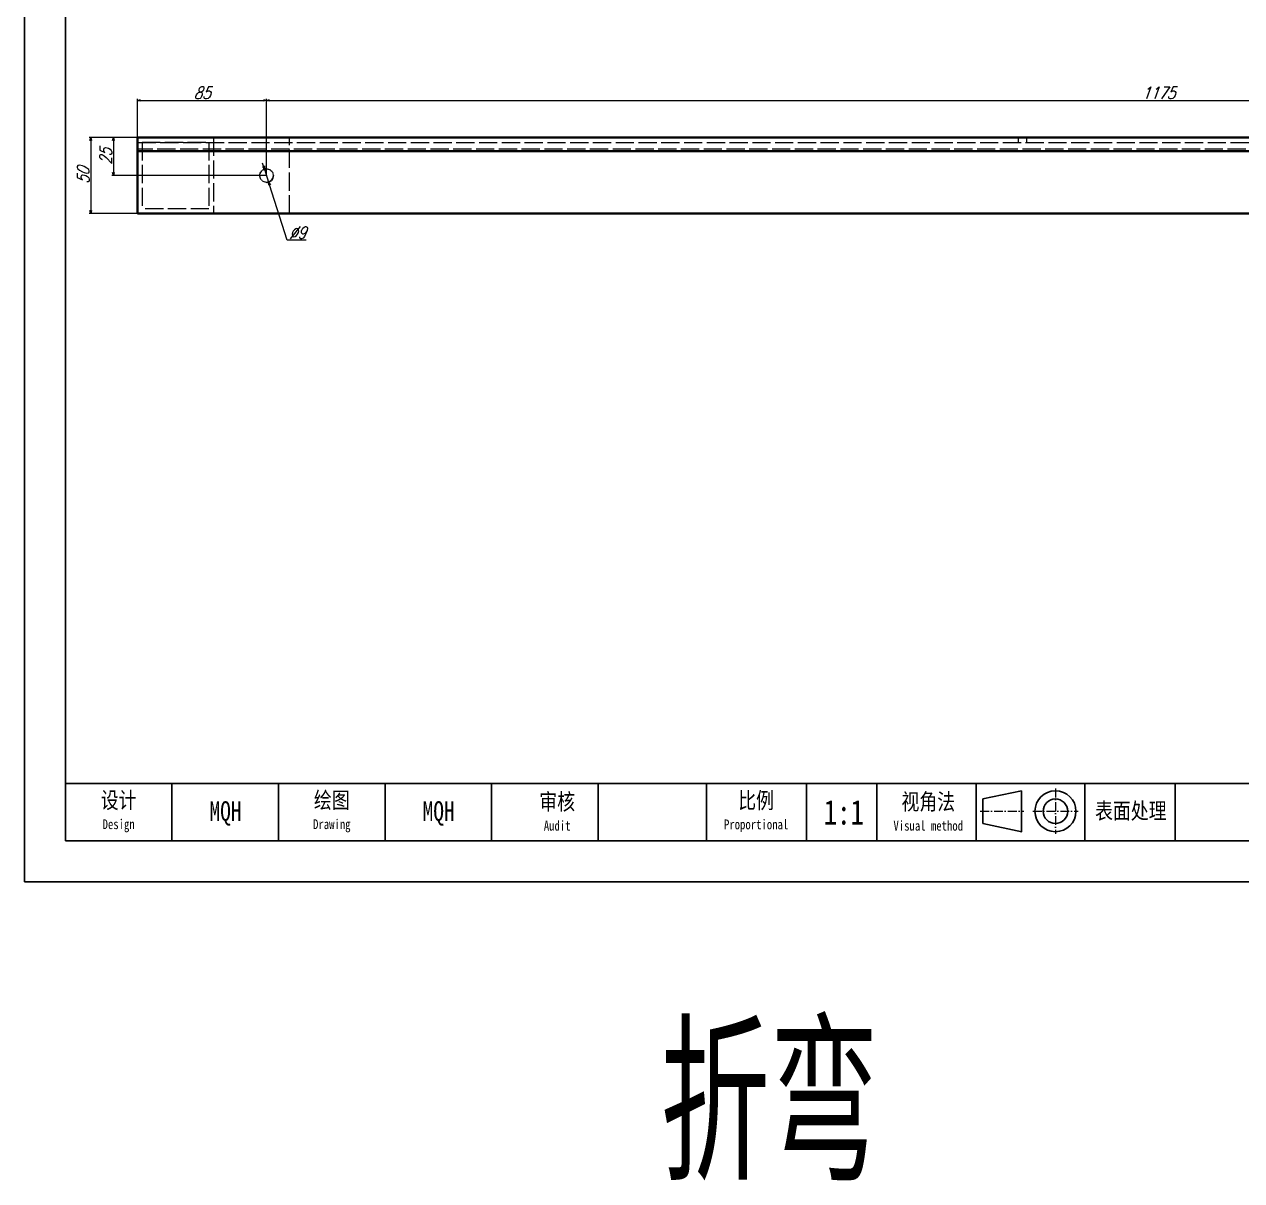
# Model space of a CAD drawing. Header units: millimetres. Extents: x -204818 to -130891, y -1238 to 21140.
# Drawn here: x -202998 to -202196, y 19201 to 19963 of the extents above; entities that cross this region are included whole.
import ezdxf

# ---------------------------------------------------------------- set-up
doc = ezdxf.new("R2010")
doc.units = ezdxf.units.MM
doc.linetypes.add('DASHDOT', pattern=[18.5, 12, -3, 0.5, -3])
doc.linetypes.add('DASHED', pattern=[15, 12, -3])
doc.layers.add('Dim', color=3, linetype='Continuous')
for name, color, linetype, lineweight in [('标注线', 3, 'Continuous', 25), ('细实线', 4, 'Continuous', 25), ('细点划线', 1, 'DASHDOT', 20)]:
    doc.layers.add(name, color=color, linetype=linetype, lineweight=lineweight)
doc.styles.add('DIM', font='romans.shx', dxfattribs={"width": 0.8, "oblique": 20, "bigfont": 'bigfont.shx'})
doc.styles.get("Standard").update_dxf_attribs({"font": 'txt', "bigfont": 'gbcbig.shx'})
doc.styles.add('宋体', font='', dxfattribs={"width": 0.8, "height": 5})
doc.styles.get('宋体').set_extended_font_data('SimSun')
doc.dimstyles.new('副本 KK4.0', dxfattribs={"dimtxt": 8, "dimasz": 2, "dimexe": 1, "dimexo": 0, "dimgap": 1, "dimtad": 1, "dimtoh": 1, "dimdec": 1, "dimdsep": 46, "dimtxsty": 'DIM', "dimblk": 'OPEN30', "dimcen": 0, "dimclrd": 3, "dimclre": 3, "dimclrt": 3, "dimazin": 2, "dimtfac": 1, "dimtdec": 1, "dimtmove": 0, "dimatfit": 3, "dimldrblk": 'OPEN30', "dimfxl": 0, "dimtolj": 1, "dimlwd": 20, "dimlwe": 20, "dimarcsym": 0})

# ---------------------------------------------------------------- blocks, each defined once
blk = doc.blocks.new('BZ-MQH')
for p, q in [((-214275.72, 20874.59), (-214275.72, 20643.59)), ((-214270.22, 20869.09), (-214270.22, 20649.09)), ((-214270.22, 20656.79), (-214107.97, 20656.79)), ((-214255.92, 20649.09), (-214255.92, 20656.79)), ((-214241.62, 20649.09), (-214241.62, 20656.79)), ((-214227.32, 20649.09), (-214227.32, 20656.79)), ((-214213.02, 20649.09), (-214213.02, 20656.79)), ((-214198.72, 20649.09), (-214198.72, 20656.79)), ((-214170.76, 20649.09), (-214170.76, 20656.79)), ((-214161.32, 20649.09), (-214161.32, 20656.79)), ((-214148, 20649.09), (-214148, 20656.79)), ((-214121.3, 20656.79), (-214121.3, 20649.09)), ((-214270.22, 20649.09), (-213954.52, 20649.09)), ((-214275.72, 20643.59), (-213949.02, 20643.59))]:
    blk.add_line(p, q)
at = {"layer": '标注线'}
for p, q in [((-214184.2, 20656.79), (-214184.2, 20649.09)), ((-214137.26, 20656.79), (-214133.41, 20656.79)), ((-214133.41, 20649.09), (-214133.41, 20656.79))]:
    blk.add_line(p, q, dxfattribs=at)
at = {"layer": '细实线', "ltscale": 43.147169}
for p, q in [((-214147.11, 20654.71), (-214141.9, 20655.81)), ((-214141.9, 20655.81), (-214141.9, 20650.31)), ((-214147.11, 20654.71), (-214147.11, 20651.41)), ((-214141.88, 20650.31), (-214147.11, 20651.41))]:
    blk.add_line(p, q, dxfattribs=at)
for radius in [2.75, 1.65]:
    blk.add_circle((-214137.36, 20653.06), radius, dxfattribs=at)
at = {"layer": '细点划线', "ltscale": 0.1}
for p, q in [((-214137.36, 20656.12), (-214137.36, 20650.04)), ((-214147.45, 20653.06), (-214141.62, 20653.06)), ((-214140.4, 20653.06), (-214134.32, 20653.06))]:
    blk.add_line(p, q, dxfattribs=at)
at = {"layer": '标注线', "char_height": 2.2, "attachment_point": 5, "style": '宋体'}
for s, insert, width in [('设计\\P{\\H0.6x;Design}', (-214263.07, 20652.94), 14.3), ('绘图\\P{\\H0.6x;Drawing}', (-214234.47, 20652.94), 14.3), ('审核\\P{\\H0.6x;Audit}', (-214204.22, 20652.94), 14.674), ('比例\\P{\\H0.6x;Proportional}', (-214177.53, 20652.94), 13.5797), ('视角法\\P{\\H0.6x;Visual method}', (-214154.43, 20652.94), 13.7944), ('表面处理', (-214127.25, 20653), 13.7944)]:
    blk.add_mtext(s, dxfattribs=dict(at, insert=insert, width=width))
at = {"layer": '细实线', "insert": (-214165.76, 20652.9), "char_height": 3.3, "width": 13.75, "attachment_point": 5, "style": '宋体'}
blk.add_mtext('1:1', dxfattribs=at)
blk = doc.blocks.new('_Open30')
at = {"color": 0, "linetype": 'ByBlock', "lineweight": -2}
for p, q in [((-1, 0.27), (0, 0)), ((0, 0), (-1, -0.27)), ((0, 0), (-1, 0))]:
    blk.add_line(p, q, dxfattribs=at)
blk = doc.blocks.new('*D197')
at = {"layer": 'Defpoints', "color": 0, "transparency": 16777216}
for p in [(-202840.09, 19867.32), (-202837.34, 19858.74)]:
    blk.add_point(p, dxfattribs=at)
at = {"layer": '标注线', "color": 3, "lineweight": 20, "transparency": 16777216}
for p, q in [((-202840.7, 19869.22), (-202841.31, 19871.13)), ((-202840.09, 19867.32), (-202837.34, 19858.74)), ((-202825.07, 19820.4), (-202836.73, 19856.84)), ((-202812.74, 19820.4), (-202825.07, 19820.4))]:
    blk.add_line(p, q, dxfattribs=at)
at = {"layer": '标注线', "color": 3, "lineweight": 20, "transparency": 16777216, "xscale": 2, "yscale": 2, "zscale": 2}
for p, rotation in [((-202840.09, 19867.32), 287.7442674842195), ((-202837.34, 19858.74), 107.7442674842195)]:
    blk.add_blockref('_Open30', p, dxfattribs=dict(at, rotation=rotation))
at = {"layer": '标注线', "color": 3, "transparency": 16777216, "insert": (-202818.41, 19825.4), "char_height": 8, "attachment_point": 5, "style": 'DIM'}
blk.add_mtext('\\A1;∅9', dxfattribs=at)
blk = doc.blocks.new('*D198')
at = {"layer": 'Defpoints', "color": 0, "transparency": 16777216}
for p in [(-202838.72, 19912.48), (-202923.71, 19868.62), (-202838.72, 19863.03)]:
    blk.add_point(p, dxfattribs=at)
at = {"layer": '标注线', "color": 3, "lineweight": 20, "transparency": 16777216}
for p, q in [((-202923.71, 19868.62), (-202923.71, 19913.48)), ((-202921.71, 19912.48), (-202840.72, 19912.48)), ((-202838.72, 19863.03), (-202838.72, 19913.48))]:
    blk.add_line(p, q, dxfattribs=at)
at = {"layer": '标注线', "color": 3, "lineweight": 20, "transparency": 16777216, "xscale": 2, "yscale": 2, "zscale": 2, "rotation": 180}
blk.add_blockref('_Open30', (-202923.71, 19912.48), dxfattribs=at)
at = {"layer": '标注线', "color": 3, "lineweight": 20, "transparency": 16777216, "xscale": 2, "yscale": 2, "zscale": 2}
blk.add_blockref('_Open30', (-202838.72, 19912.48), dxfattribs=at)
at = {"layer": '标注线', "color": 3, "transparency": 16777216, "insert": (-202881.21, 19917.48), "char_height": 8, "attachment_point": 5, "style": 'DIM'}
blk.add_mtext('\\A1;85', dxfattribs=at)
blk = doc.blocks.new('*D199')
at = {"layer": 'Defpoints', "color": 0, "transparency": 16777216}
for p in [(-201663.71, 19912.48), (-202838.72, 19895.8), (-201663.71, 19863.03)]:
    blk.add_point(p, dxfattribs=at)
at = {"layer": '标注线', "color": 3, "lineweight": 20, "transparency": 16777216}
for p, q in [((-202838.72, 19895.8), (-202838.72, 19913.48)), ((-202836.72, 19912.48), (-201665.71, 19912.48)), ((-201663.71, 19863.03), (-201663.71, 19913.48))]:
    blk.add_line(p, q, dxfattribs=at)
at = {"layer": '标注线', "color": 3, "lineweight": 20, "transparency": 16777216, "xscale": 2, "yscale": 2, "zscale": 2, "rotation": 180}
blk.add_blockref('_Open30', (-202838.72, 19912.48), dxfattribs=at)
at = {"layer": '标注线', "color": 3, "lineweight": 20, "transparency": 16777216, "xscale": 2, "yscale": 2, "zscale": 2}
blk.add_blockref('_Open30', (-201663.71, 19912.48), dxfattribs=at)
at = {"layer": '标注线', "color": 3, "transparency": 16777216, "insert": (-202251.21, 19917.48), "char_height": 8, "attachment_point": 5, "style": 'DIM'}
blk.add_mtext('\\A1;1175', dxfattribs=at)
blk = doc.blocks.new('*D200')
at = {"layer": 'Defpoints', "color": 0, "transparency": 16777216}
for p in [(-202844.29, 19888.03), (-202939.66, 19863.03), (-202838.72, 19863.03)]:
    blk.add_point(p, dxfattribs=at)
at = {"layer": '标注线', "color": 3, "lineweight": 20, "transparency": 16777216}
for p, q in [((-202844.29, 19888.03), (-202940.66, 19888.03)), ((-202939.66, 19886.03), (-202939.66, 19865.03)), ((-202838.72, 19863.03), (-202940.66, 19863.03))]:
    blk.add_line(p, q, dxfattribs=at)
at = {"layer": '标注线', "color": 3, "lineweight": 20, "transparency": 16777216, "xscale": 2, "yscale": 2, "zscale": 2}
for p, rotation in [((-202939.66, 19888.03), 90), ((-202939.66, 19863.03), 270)]:
    blk.add_blockref('_Open30', p, dxfattribs=dict(at, rotation=rotation))
at = {"layer": '标注线', "color": 3, "transparency": 16777216, "insert": (-202944.66, 19875.53), "char_height": 8, "attachment_point": 5, "rotation": 90, "style": 'DIM'}
blk.add_mtext('\\A1;25', dxfattribs=at)
blk = doc.blocks.new('*D201')
at = {"layer": 'Defpoints', "color": 0, "transparency": 16777216}
for p in [(-202901.84, 19888.03), (-202954.5, 19838.03), (-202907.42, 19838.03)]:
    blk.add_point(p, dxfattribs=at)
at = {"layer": '标注线', "color": 3, "lineweight": 20, "transparency": 16777216}
for p, q in [((-202901.84, 19888.03), (-202955.5, 19888.03)), ((-202954.5, 19886.03), (-202954.5, 19840.03)), ((-202907.42, 19838.03), (-202955.5, 19838.03))]:
    blk.add_line(p, q, dxfattribs=at)
at = {"layer": '标注线', "color": 3, "lineweight": 20, "transparency": 16777216, "xscale": 2, "yscale": 2, "zscale": 2}
for p, rotation in [((-202954.5, 19888.03), 90), ((-202954.5, 19838.03), 270)]:
    blk.add_blockref('_Open30', p, dxfattribs=dict(at, rotation=rotation))
at = {"layer": '标注线', "color": 3, "transparency": 16777216, "insert": (-202959.5, 19863.03), "char_height": 8, "attachment_point": 5, "rotation": 90, "style": 'DIM'}
blk.add_mtext('\\A1;50', dxfattribs=at)

msp = doc.modelspace()

# ---------------------------------------------------------------- linework, layer by layer
at = {"color": 7, "lineweight": 35}
for p, q in [((-202923.714, 19888.028), (-202923.714, 19887.343)), ((-202923.714, 19888.028), (-201578.714, 19888.028)), ((-202923.714, 19887.343), (-202923.714, 19885.392)), ((-202923.714, 19885.392), (-202923.714, 19882.472)), ((-202923.714, 19882.472), (-202923.714, 19879.028)), ((-202923.714, 19879.028), (-201578.714, 19879.028)), ((-202923.714, 19838.028), (-202923.714, 19879.028)), ((-202923.714, 19838.028), (-201578.714, 19838.028))]:
    msp.add_line(p, q, dxfattribs=at)
at = {"color": 2, "linetype": 'DASHED', "lineweight": 13}
for p, q in [((-202923.714, 19888.028), (-202923.714, 19838.028)), ((-202923.714, 19888.028), (-202823.714, 19888.028)), ((-202923.714, 19888.028), (-202923.714, 19838.028)), ((-202923.714, 19888.028), (-202873.714, 19888.028)), ((-202873.714, 19888.028), (-202873.714, 19838.028)), ((-202823.714, 19838.028), (-202823.714, 19888.028)), ((-202923.714, 19884.828), (-201578.714, 19884.828)), ((-201578.714, 19880.328), (-202923.714, 19880.328)), ((-202920.714, 19885.028), (-202920.714, 19841.028)), ((-202920.714, 19885.028), (-202876.714, 19885.028)), ((-202876.714, 19885.028), (-202876.714, 19841.028)), ((-202876.714, 19841.028), (-202920.714, 19841.028)), ((-202823.714, 19838.028), (-202923.714, 19838.028)), ((-202923.714, 19838.028), (-202873.714, 19838.028))]:
    msp.add_line(p, q, dxfattribs=at)
at = {"color": 2, "linetype": 'DASHED', "lineweight": 13, "ltscale": 0.080005}
for p, q in [((-202343.29, 19884.828), (-202343.29, 19888.028)), ((-202338.138, 19888.028), (-202338.138, 19884.828))]:
    msp.add_line(p, q, dxfattribs=at)
at = {"color": 2, "linetype": 'DASHED', "lineweight": 13, "ltscale": 0.036578}
msp.add_line((-202843.214, 19863.028), (-202842.976, 19864.471), dxfattribs=at)
at = {"color": 2, "linetype": 'DASHED', "lineweight": 13, "ltscale": 0.036572}
for p, q in [((-202842.288, 19865.763), (-202842.976, 19864.471)), ((-202842.976, 19864.471), (-202842.288, 19865.763))]:
    msp.add_line(p, q, dxfattribs=at)
at = {"color": 2, "linetype": 'DASHED', "lineweight": 13, "ltscale": 0.022131}
msp.add_line((-202842.976, 19864.471), (-202842.61, 19865.278), dxfattribs=at)
at = {"color": 2, "linetype": 'DASHED', "lineweight": 13, "ltscale": 0.006343}
msp.add_line((-202842.61, 19865.278), (-202842.677, 19865.033), dxfattribs=at)
at = {"color": 2, "linetype": 'DASHED', "lineweight": 13, "ltscale": 0.004911}
msp.add_line((-202842.472, 19865.417), (-202842.61, 19865.278), dxfattribs=at)
at = {"color": 2, "linetype": 'DASHED', "lineweight": 13, "ltscale": 0.049157}
msp.add_line((-202841.081, 19866.807), (-202842.472, 19865.417), dxfattribs=at)
at = {"color": 2, "linetype": 'DASHED', "lineweight": 13, "ltscale": 0.036582}
msp.add_line((-202842.288, 19865.763), (-202841.222, 19866.765), dxfattribs=at)
at = {"color": 2, "linetype": 'DASHED', "lineweight": 13, "ltscale": 0.065534}
msp.add_line((-202841.222, 19866.765), (-202838.714, 19867.528), dxfattribs=at)
at = {"color": 2, "linetype": 'DASHED', "lineweight": 13, "ltscale": 0.007591}
msp.add_line((-202840.964, 19866.925), (-202841.222, 19866.765), dxfattribs=at)
at = {"color": 2, "linetype": 'DASHED', "lineweight": 13, "ltscale": 0.004156}
msp.add_line((-202840.964, 19866.925), (-202841.081, 19866.807), dxfattribs=at)
at = {"color": 2, "linetype": 'DASHED', "lineweight": 13, "ltscale": 0.058234}
for p, q in [((-202838.714, 19867.528), (-202840.964, 19866.925)), ((-202838.714, 19867.528), (-202840.964, 19866.925)), ((-202838.714, 19867.528), (-202836.464, 19866.925)), ((-202838.714, 19858.528), (-202840.964, 19859.131)), ((-202836.464, 19859.131), (-202838.714, 19858.528))]:
    msp.add_line(p, q, dxfattribs=at)
at = {"color": 2, "linetype": 'DASHED', "lineweight": 13, "ltscale": 0.058225}
for p, q in [((-202836.464, 19866.925), (-202834.817, 19865.278)), ((-202840.964, 19859.131), (-202842.61, 19860.778)), ((-202834.817, 19860.778), (-202836.464, 19859.131))]:
    msp.add_line(p, q, dxfattribs=at)
at = {"color": 2, "linetype": 'DASHED', "lineweight": 13, "ltscale": 0.058238}
for p, q in [((-202834.817, 19865.278), (-202834.214, 19863.028)), ((-202842.61, 19860.778), (-202843.214, 19863.028)), ((-202834.214, 19863.028), (-202834.817, 19860.778))]:
    msp.add_line(p, q, dxfattribs=at)
at = {"layer": '标注线', "color": 2}
msp.add_arc((-202838.715, 19863.029), 4.501, 270.018977, 359.981023, dxfattribs=at)

# ---------------------------------------------------------------- block references
at = {"xscale": 4.909090908942744, "yscale": 4.909090909088263, "zscale": 4.909090909107234}
msp.add_blockref('BZ-MQH', (848900.729, -81943.546), dxfattribs=at)

# ---------------------------------------------------------------- texts
at = {"layer": 'Dim', "insert": (-202579.255, 19300.699), "char_height": 100, "attachment_point": 1}
msp.add_mtext_dynamic_manual_height_columns('折弯', width=677.3905, gutter_width=12.5, heights=[0], dxfattribs=at)
at = {"layer": '细实线', "char_height": 12.96, "width": 77.76, "attachment_point": 5, "style": '宋体'}
for insert in [(-202865.75, 19442.729), (-202725.35, 19442.729)]:
    msp.add_mtext('MQH', dxfattribs=dict(at, insert=insert))

# ---------------------------------------------------------------- dimensions: what is measured, and where the dimension line sits
at = {"layer": '标注线', "color": 2}
for base, p1, p2, picture, middle in [((-202838.715, 19912.481), (-202923.714, 19868.617), (-202838.715, 19863.029), '*D198', (-202881.215, 19917.481)), ((-201663.714, 19912.481), (-202838.715, 19895.799), (-201663.714, 19863.028), '*D199', (-202251.214, 19917.481))]:
    dim = msp.add_linear_dim(base=base, p1=p1, p2=p2, dimstyle='副本 KK4.0', dxfattribs=at)
    dim.commit()
    dim.dimension.update_dxf_attribs({"geometry": picture, "text_midpoint": middle})
for base, p1, p2, picture, middle in [((-202954.495, 19838.028), (-202901.838, 19888.028), (-202907.419, 19838.028), '*D201', (-202959.495, 19863.028)), ((-202939.655, 19863.029), (-202844.29, 19888.028), (-202838.715, 19863.029), '*D200', (-202944.655, 19875.529))]:
    dim = msp.add_linear_dim(base=base, p1=p1, p2=p2, angle=90, dimstyle='副本 KK4.0', dxfattribs=at)
    dim.commit()
    dim.dimension.update_dxf_attribs({"geometry": picture, "text_midpoint": middle})
dim = msp.add_diameter_dim_2p(p1=(-202840.087, 19867.317), p2=(-202837.343, 19858.742), dimstyle='副本 KK4.0', dxfattribs=at)
dim.commit()
dim.dimension.update_dxf_attribs({"geometry": '*D197', "text_midpoint": (-202818.408, 19820.402), "dimtype": 163})

doc.saveas('drawing.dxf')
